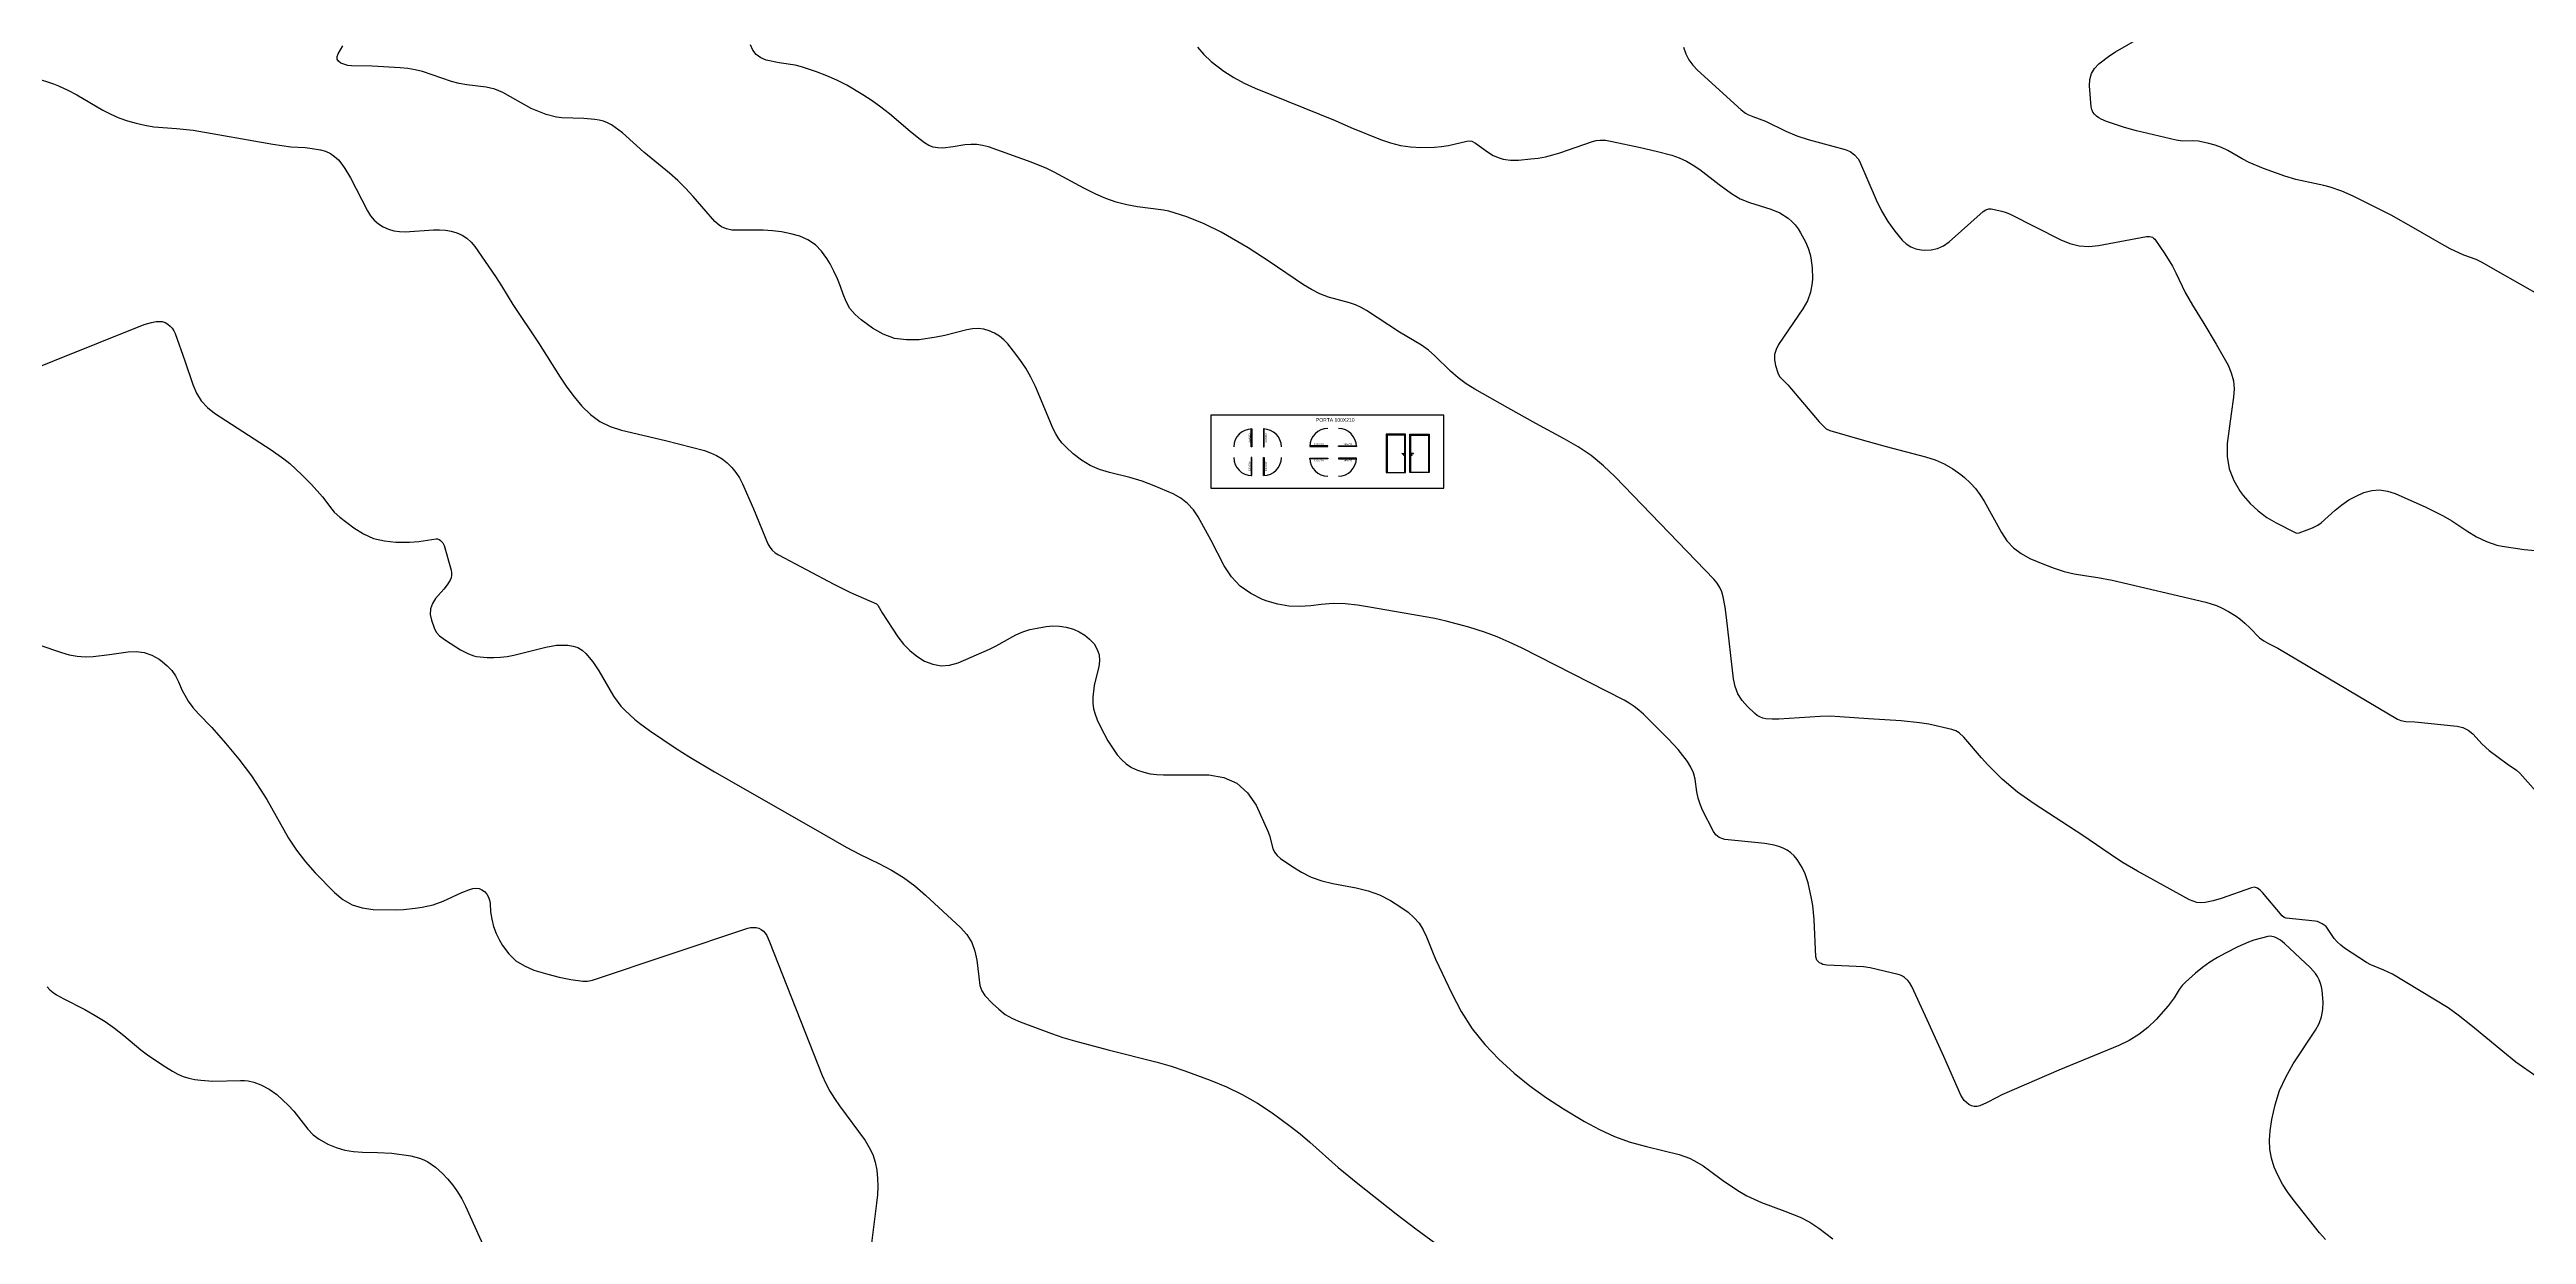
# Model space of a CAD drawing. Header units: centimetres. Extents: x 0 to 1302389, y -144212 to 85618.
# Drawn here: x 505970 to 519805, y -80146 to -73522 of the extents above; entities that cross this region are included whole.
import ezdxf
from ezdxf.enums import TextEntityAlignment as Align

# ---------------------------------------------------------------- set-up
doc = ezdxf.new("R2010")
doc.units = ezdxf.units.CM
doc.header["$LTSCALE"] = 4
for name, color, linetype in [('0.6', 6, 'Continuous'), ('01-CONT', 1, 'Continuous'), ('02-CONT', 2, 'Continuous'), ('CURVAS-INTERMEDIARIAS', 39, 'Continuous'), ('CURVAS-MESTRA', 34, 'Continuous')]:
    doc.layers.add(name, color=color, linetype=linetype)
doc.styles.add('2mm 1-50', font='arial.ttf', dxfattribs={"height": 0.1})
doc.styles.add('ARIAL', font='arial.ttf', dxfattribs={"height": 0.1})

# ---------------------------------------------------------------- blocks, each defined once
blk = doc.blocks.new('1_00e-flat-11')
at = {"color": 1}
blk.add_arc((52, -28), 100, 90, 180, dxfattribs=at)
at = {"layer": '02-CONT'}
blk.add_lwpolyline([(52, -28), (52, -25), (-48, -25), (-48, -28)], close=True, dxfattribs=at)
blk = doc.blocks.new('1_00e-flat-12')
at = {"color": 1}
blk.add_arc((52, 28), 100, 180, 270, dxfattribs=at)
at = {"layer": '02-CONT'}
blk.add_lwpolyline([(52, 28), (52, 25), (-48, 25), (-48, 28)], close=True, dxfattribs=at)
blk = doc.blocks.new('1_00e-flat-13')
at = {"color": 1}
blk.add_arc((-52, -28), 100, 0, 90, dxfattribs=at)
at = {"layer": '02-CONT'}
blk.add_lwpolyline([(-52, -28), (-52, -25), (48, -25), (48, -28)], close=True, dxfattribs=at)
blk = doc.blocks.new('1_00e-flat-14')
at = {"color": 1}
blk.add_arc((-52, 28), 100, 270, 0, dxfattribs=at)
at = {"layer": '02-CONT'}
blk.add_lwpolyline([(-52, 28), (-52, 25), (48, 25), (48, 28)], close=True, dxfattribs=at)
blk = doc.blocks.new('100-flat-1')
at = {"layer": '01-CONT'}
for p, q in [((-98009, 186897), (-97901, 186897)), ((-98009, 186683), (-98009, 186897)), ((-98001, 186787), (-98001, 186789)), ((-97989, 186789), (-98001, 186789)), ((-97989, 186787), (-98001, 186787)), ((-97989, 186787), (-98001, 186787)), ((-97989, 186787), (-97989, 186789)), ((-97901, 186897), (-97901, 186683)), ((-98005, 186683), (-98009, 186683)), ((-98005, 186684), (-98005, 186683)), ((-97905, 186684), (-97905, 186683)), ((-97901, 186683), (-97905, 186683))]:
    blk.add_line(p, q, dxfattribs=at)
blk.add_circle((-98000, 186780), 2, dxfattribs=at)
blk.add_arc((-98000, 186788), 2, 30, 330, dxfattribs=at)
at = {"layer": '02-CONT'}
for p, q in [((-98005, 186893), (-97905, 186893)), ((-98005, 186684), (-98005, 186893)), ((-97905, 186893), (-97905, 186684)), ((-97905, 186684), (-98005, 186684))]:
    blk.add_line(p, q, dxfattribs=at)
blk = doc.blocks.new('100-flat-2')
at = {"layer": '01-CONT'}
for p, q in [((97901, 186897), (97901, 186683)), ((98009, 186897), (97901, 186897)), ((97989, 186787), (97989, 186789)), ((97989, 186789), (98001, 186789)), ((97989, 186787), (98001, 186787)), ((97989, 186787), (98001, 186787)), ((98001, 186787), (98001, 186789)), ((98009, 186683), (98009, 186897)), ((97901, 186683), (97905, 186683)), ((97905, 186684), (97905, 186683)), ((98005, 186684), (98005, 186683)), ((98005, 186683), (98009, 186683))]:
    blk.add_line(p, q, dxfattribs=at)
blk.add_circle((98000, 186780), 2, dxfattribs=at)
blk.add_arc((98000, 186788), 2, 210, 150, dxfattribs=at)
at = {"layer": '02-CONT'}
for p, q in [((98005, 186893), (97905, 186893)), ((97905, 186893), (97905, 186684)), ((98005, 186684), (98005, 186893)), ((97905, 186684), (98005, 186684))]:
    blk.add_line(p, q, dxfattribs=at)
blk = doc.blocks.new('1_00e-flat-15')
at = {"color": 1}
blk.add_arc((28, 52), 100, 180, 270, dxfattribs=at)
at = {"layer": '02-CONT'}
blk.add_lwpolyline([(28, 52), (25, 52), (25, -48), (28, -48)], close=True, dxfattribs=at)
blk = doc.blocks.new('1_00e-flat-16')
at = {"color": 1}
blk.add_arc((-28, 52), 100, 270, 0, dxfattribs=at)
at = {"layer": '02-CONT'}
blk.add_lwpolyline([(-28, 52), (-25, 52), (-25, -48), (-28, -48)], close=True, dxfattribs=at)
blk = doc.blocks.new('1_00e-flat-17')
at = {"color": 1}
blk.add_arc((28, -52), 100, 90, 180, dxfattribs=at)
at = {"layer": '02-CONT'}
blk.add_lwpolyline([(28, -52), (25, -52), (25, 48), (28, 48)], close=True, dxfattribs=at)
blk = doc.blocks.new('1_00e-flat-18')
at = {"color": 1}
blk.add_arc((-28, -52), 100, 0, 90, dxfattribs=at)
at = {"layer": '02-CONT'}
blk.add_lwpolyline([(-28, -52), (-25, -52), (-25, 48), (-28, 48)], close=True, dxfattribs=at)

msp = doc.modelspace()

# ---------------------------------------------------------------- linework, layer by layer
msp.add_lwpolyline([(512455.614, -75973.842), (513757.72, -75973.842), (513757.72, -75565.319), (512455.614, -75565.319)], close=True)
at = {"layer": 'CURVAS-INTERMEDIARIAS'}
for points, elevation in [([(519894.061, -74905.506), (519644.428, -74763.756), (519557.921, -74712.316), (519524.379, -74696.756), (519454.631, -74670.962), (519379.447, -74635.752), (519319.791, -74603.764), (519175.089, -74518.357), (519049.277, -74449.087), (518885.48, -74365.321), (518836.316, -74341.393), (518773.604, -74314.162), (518708.773, -74292.418), (518673.725, -74282.874), (518516.613, -74248.798), (518455.224, -74229.818), (518336.616, -74187.5), (518255.877, -74153.554), (518217.209, -74133.105), (518136.668, -74086.233), (518102.489, -74069.958), (518066.828, -74057.26), (518030.168, -74046.952), (517972.93, -74034.911), (517937.29, -74032.858), (517883.56, -74034.691), (517848.157, -74029.379), (517626.497, -73976.358), (517559.882, -73958.622), (517459.757, -73925.434), (517430.312, -73912.496), (517416.525, -73904.284), (517403.216, -73895.187), (517392.17, -73884.37), (517383.338, -73872.32), (517377.813, -73858.448), (517374.491, -73843.342), (517364.25, -73724.675), (517366.643, -73689.28), (517375.198, -73656.513), (517393.011, -73627.725), (517416.986, -73601.576), (517477.923, -73556.552), (517509.707, -73535.97), (517732.502, -73406.973)], 76841.011), ([(519979.565, -79347.17), (519746.185, -79181.899), (519672.444, -79122.794), (519503.229, -78982.711), (519423.221, -78919.346), (519368.061, -78879.21), (519056.239, -78690.217), (519008.608, -78667.87), (518935.193, -78638.662), (518912.088, -78626.134), (518789.17, -78544.983), (518768.033, -78528.715), (518748.554, -78510.877), (518731.542, -78490.658), (518694.649, -78435.683), (518685.54, -78425.355), (518663.479, -78408.602), (518638.023, -78397.282), (518624.563, -78393.884), (518463.66, -78377.148), (518451.361, -78373.448), (518441.391, -78365.363), (518331.608, -78233.673), (518318.554, -78220.671), (518303.346, -78210.271), (518286.705, -78205.221), (518269.472, -78207.491), (518100.666, -78267.842), (518055.884, -78281.422), (518009.98, -78290.548), (517987.178, -78291.637), (517964.887, -78289.851), (517943.372, -78283.749), (517922.378, -78274.773), (517631.854, -78114.677), (517553.288, -78068.636), (517515.033, -78043.976), (517326.431, -77916.124), (517054.926, -77738.601), (516963.127, -77673.282), (516877.114, -77600.508), (516834.769, -77560.012), (516796.713, -77521.433), (516760.29, -77481.311), (516663.051, -77365.711), (516636.971, -77342.408), (516617.061, -77330.633), (516595.209, -77323.07), (516466.21, -77293.934), (516415.198, -77285.171), (516312.122, -77274.93), (516129.988, -77264.327), (515970.761, -77251.631), (515915.563, -77249.342), (515860.329, -77250.268), (515628.709, -77265.663), (515592.62, -77266.255), (515556.66, -77263.191), (515539.465, -77259.163), (515523.185, -77253.197), (515508.294, -77244.325), (515494.327, -77233.516), (515453.338, -77195.125), (515424.224, -77161.248), (515400.62, -77124.589), (515385.285, -77083.77), (515375.477, -77040.182), (515336.407, -76696.617), (515328.662, -76639.008), (515318.558, -76581.775), (515310.625, -76554.435), (515299.851, -76528.587), (515284.805, -76504.971), (515266.911, -76482.835), (514714.752, -75909.982), (514649.815, -75848.865), (514581.435, -75792.34), (514507.901, -75742.709), (514430.935, -75697.663), (514272.517, -75613.199), (514115.668, -75525.841), (513931.088, -75420.826), (513883.171, -75390.581), (513837.387, -75357.628), (513794.799, -75320.645), (513708.108, -75234.529), (513672.082, -75203.339), (513633.318, -75175.615), (513509.658, -75101.503), (513386.393, -75019.426), (513326.554, -74981.689), (513295.718, -74964.815), (513264.039, -74949.984), (513231.095, -74938.214), (513113.594, -74905.708), (513065.047, -74887.438), (513018.789, -74863.965), (512974.052, -74837.024), (512781.715, -74706.292), (512664.549, -74630.49), (512514.337, -74543.629), (512420.005, -74496.693), (512321.888, -74458.281), (512221.649, -74425.051), (512192.473, -74419.987), (512046.609, -74400.79), (511986.537, -74389.938), (511927.589, -74375.3), (511870.353, -74355.02), (511814.241, -74330.954), (511746.256, -74297.205), (511581.343, -74207.304), (511539.424, -74186.457), (511452.622, -74151.149), (511213.662, -74066.798), (511181.502, -74058.193), (511149.074, -74052.953), (511116.221, -74052.764), (511083.09, -74055.948), (511016.226, -74066.504), (510959.679, -74072.945), (510932.22, -74072.414), (510905.819, -74068.075), (510881.025, -74058.053), (510857.298, -74044.235), (510826.055, -74020.455), (510776.309, -73980.031), (510661.854, -73881.318), (510613.929, -73843.714), (510564.146, -73808.594), (510513.136, -73775.122), (510422.924, -73721.68), (510367.958, -73693.387), (510311.168, -73668.932), (510253.187, -73647.034), (510170.101, -73618.878), (510134.916, -73609.369), (510044.422, -73597.124), (509972.239, -73581.218), (509942.087, -73568.545), (509916.789, -73550.94), (509898.787, -73525.926), (509885.641, -73495.972)], 77140.003), ([(512382.498, -73508.457), (512418.178, -73550.023), (512458.165, -73588.411), (512528.854, -73642.808), (512584.545, -73679.465), (512643.408, -73710.749), (512704.401, -73738.453), (513151.27, -73918.344), (513237.583, -73958.053), (513404.805, -74025.627), (513459.57, -74044.143), (513515.164, -74058.394), (513572.008, -74066.258), (513629.7, -74069.86), (513706.332, -74068.7), (513745.719, -74065.282), (513784.715, -74058.772), (513886.101, -74033.714), (513900.356, -74032.313), (513914.339, -74035.463), (513934.021, -74045.666), (514001.324, -74095.018), (514032.688, -74114.463), (514066.777, -74128.594), (514088.605, -74134.976), (514102.602, -74137.987), (514131.144, -74140.776), (514174.423, -74139.992), (514243.572, -74134.136), (514285.011, -74128.938), (514326.029, -74121.738), (514366.405, -74111.54), (514406.357, -74099.358), (514587.389, -74037.019), (514608.052, -74031.704), (514629.09, -74028.373), (514660.762, -74029.469), (514698.225, -74036.247), (514857.283, -74070.053), (514944.483, -74090.253), (515030.91, -74113.544), (515072.766, -74128.257), (515113.111, -74145.935), (515151.206, -74168.062), (515187.791, -74193.153), (515296.388, -74276.889), (515365.288, -74327.246), (515413.753, -74356.112), (515466.069, -74377.187), (515584.899, -74414.681), (515635.164, -74435.559), (515681.003, -74464.924), (515701.449, -74482.9), (515720.164, -74502.349), (515736.296, -74523.987), (515750.686, -74547.097), (515778.005, -74597.882), (515793.399, -74631.961), (515803.943, -74667.831), (515807.58, -74686.279), (515814.687, -74742.179), (515817.521, -74801.465), (515816.233, -74827.152), (515806.565, -74877.795), (515788.602, -74926.216), (515763.137, -74971.133), (515627.635, -75170.911), (515613.922, -75198.955), (515605.639, -75227.779), (515605.501, -75257.774), (515610.795, -75288.538), (515624.232, -75330.253), (515633.708, -75349.678), (515679.811, -75396.878), (515855.136, -75603.643), (515885.369, -75635.902), (515894.006, -75642.311), (515913.721, -75651.243), (516093.736, -75704.812), (516228.664, -75742.178), (516448.54, -75798.488), (516501.73, -75815.822), (516552.708, -75837.5), (516600.403, -75865.708), (516645.886, -75898.26), (516666.003, -75914.786), (516697.811, -75944.063), (516727.15, -75975.407), (516752.775, -76009.845), (516775.931, -76046.351), (516872.403, -76222.619), (516903.454, -76268.175), (516939.44, -76308.307), (516982.818, -76340.298), (517031.13, -76366.866), (517113.025, -76401.411), (517167.419, -76421.825), (517222.619, -76439.247), (517279.03, -76452.199), (517336.265, -76462.172), (517411.024, -76472.798), (517491.806, -76488.073), (518013.358, -76611.948), (518073.306, -76630.662), (518101.981, -76643.317), (518141.477, -76664.06), (518183.828, -76690.582), (518203.967, -76705.338), (518232.334, -76728.172), (518260.863, -76754.187), (518313.583, -76810.332), (518337.576, -76827.929), (518363.499, -76842.974), (518416.986, -76868.633), (519084.908, -77265.437), (519102.786, -77272.408), (519131.28, -77277.873), (519181.351, -77279.936), (519418.629, -77304.473), (519450.323, -77311.979), (519464.982, -77318.872), (519479.045, -77327.348), (519504.927, -77348.213), (519558.387, -77405.021), (519596.629, -77440.067), (519696.699, -77514.383), (519749.195, -77550.45), (519768.434, -77566.845), (519904.512, -77719.962)], 77040.339), ([(515096.412, -73510.043), (515109.763, -73545.64), (515126.624, -73579.078), (515148.773, -73609.287), (515174.445, -73637.329), (515419.604, -73859.708), (515443.461, -73877.766), (515456.467, -73885.104), (515484.002, -73897.294), (515554.845, -73923.584), (515668.021, -73978.683), (515729.4, -74005.181), (515792.828, -74025.957), (515999.605, -74081.418), (516027.846, -74092.806), (516052.538, -74110.623), (516072.437, -74133.757), (516080.086, -74146.886), (516171.975, -74363.223), (516201.874, -74424.569), (516237.398, -74482.838), (516277.261, -74538.413), (516317.889, -74588.311), (516340.759, -74609.136), (516365.754, -74625.803), (516393.93, -74636.227), (516424.224, -74642.481), (516440.529, -74643.861), (516479.121, -74642.283), (516515.782, -74634.915), (516549.548, -74618.855), (516581.395, -74596.998), (516770.889, -74428.537), (516785.775, -74418.344), (516802.651, -74412.846), (516814.422, -74413.429), (516875.262, -74426.652), (516898.858, -74433.777), (516921.788, -74442.806), (517204.247, -74585.329), (517254.366, -74606.119), (517307.076, -74618.966), (517361.049, -74623.006), (517414.908, -74617.619), (517682.019, -74567.225), (517700.01, -74567.214), (517708.401, -74568.976), (517716.068, -74572.024), (517722.625, -74577.016), (517728.457, -74583.302), (517784.823, -74664.161), (517828.128, -74733.476), (517846.911, -74769.732), (517899.558, -74880.653), (517940.437, -74951.577), (518003.591, -75053.078), (518071.863, -75168.791), (518138.056, -75287.474), (518156.21, -75329.989), (518168.467, -75373.542), (518171.85, -75418.66), (518169.333, -75464.826), (518155.332, -75558.958), (518133.914, -75724.854), (518133.592, -75796.895), (518143.798, -75866.086), (518169.792, -75931.018), (518206.324, -75993.102), (518222.55, -76014.393), (518262.617, -76060.194), (518306.145, -76101.852), (518354.854, -76137.3), (518407.03, -76168.626), (518513.081, -76222.905), (518520.917, -76224.869), (518535.274, -76224.237), (518610.616, -76195.545), (518640.623, -76180.909), (518658.289, -76167.459), (518737.011, -76096.49), (518773.737, -76066.929), (518812.276, -76040.338), (518853.531, -76018.191), (518896.599, -75999.015), (518940.89, -75988.091), (518984.977, -75984.142), (519028.759, -75990.678), (519072.327, -76004.188), (519243.265, -76080.89), (519340.681, -76129.794), (519387.538, -76157.543), (519472.4, -76213.341), (519525.466, -76245.5), (519581.51, -76272.128), (519640.086, -76292.179), (519670.195, -76299.21), (519791.447, -76317.612), (519852.897, -76322.211)], 76940.675), ([(505889.437, -73680.26), (505992.174, -73713.85), (506020.031, -73724.955), (506071.917, -73748.798), (506122.164, -73775.916), (506267.425, -73860.443), (506311.931, -73883.744), (506357.548, -73904.271), (506404.8, -73920.66), (506453.163, -73934.275), (506502.245, -73945.752), (506551.89, -73954.841), (506678.004, -73963.377), (506772.518, -73972.624), (507217.347, -74052.056), (507317.713, -74065.718), (507396.696, -74070.708), (507435.98, -74074.873), (507483.783, -74083.124), (507512.002, -74091.336), (507538.303, -74102.913), (507561.732, -74119.555), (507583.251, -74139.573), (507602.265, -74163), (507620.052, -74187.254), (507650.723, -74239.094), (507745.721, -74424.718), (507762.811, -74451.702), (507782.597, -74476.052), (507806.437, -74496.448), (507832.975, -74514.201), (507862.322, -74527.009), (507892.425, -74536.329), (507923.679, -74540.399), (507955.693, -74540.961), (508115.341, -74529.978), (508148.323, -74529.685), (508180.982, -74531.967), (508213.133, -74538.098), (508244.959, -74546.814), (508274.484, -74560.192), (508301.518, -74576.851), (508324.827, -74598.426), (508345.645, -74623.281), (508460.658, -74791.845), (508494.216, -74842.982), (508557.685, -74947.551), (508701.355, -75161.573), (508821.399, -75353.11), (508859.786, -75409.213), (508900.815, -75463.412), (508943.597, -75516.353), (508991.271, -75562.455), (509043.303, -75601.366), (509101.877, -75629.495), (509164.809, -75650.432), (509409.416, -75707.285), (509628.048, -75764.135), (509662.584, -75776.007), (509695.532, -75790.829), (509726.086, -75810.104), (509755.06, -75832.34), (509780.795, -75858.336), (509803.976, -75886.201), (509823.34, -75916.838), (509840.154, -75949.325), (509901.452, -76090.121), (509982.564, -76285.464), (509992.632, -76304.594), (510006.196, -76321.42), (510022.556, -76335.732), (510040.911, -76347.361), (510349.768, -76510.641), (510444.417, -76556.581), (510588.404, -76621.171), (510595.808, -76628.711), (510619.874, -76672.034), (510708.208, -76805.337), (510739.616, -76845.779), (510774.364, -76882.571), (510814.119, -76913.873), (510857.223, -76941.526), (510903.294, -76958.661), (510949.747, -76967.2), (510996.777, -76962.842), (511044.197, -76949.902), (511219.252, -76873.495), (511257.132, -76854.921), (511367.714, -76793.961), (511405.815, -76777.313), (511445.568, -76765.166), (511486.441, -76756.012), (511536.197, -76747.871), (511574.111, -76744.638), (511611.667, -76745.209), (511648.697, -76751.481), (511689.009, -76762.869), (511721.773, -76777.86), (511752.243, -76796.055), (511779.283, -76819.049), (511804.018, -76845.245), (511821.372, -76875.136), (511832.564, -76906.29), (511834.528, -76939.338), (511830.331, -76973.64), (511811.698, -77045.167), (511805.24, -77077.44), (511797.58, -77142.896), (511797.95, -77175.406), (511801.533, -77207.314), (511809.948, -77238.3), (511821.568, -77268.672), (511842.464, -77312.747), (511881.771, -77386.645), (511933.102, -77464.03), (511957.102, -77491.631), (511983.641, -77515.911), (512014.011, -77535.192), (512046.925, -77551.132), (512082.267, -77562.373), (512118.09, -77570.955), (512154.636, -77575.567), (512191.662, -77577.53), (512445.08, -77577.016), (512528.393, -77592.089), (512601.814, -77622.636), (512660.391, -77676.427), (512709.077, -77745.692), (512775.383, -77892.024), (512783.765, -77915.727), (512802.436, -77987.982), (512812.567, -78009.242), (512827.447, -78027.506), (512845.493, -78043.772), (512908.214, -78087.747), (512961.931, -78120.442), (513017.721, -78148.229), (513076.608, -78168.622), (513137.56, -78184.096), (513267.841, -78208.32), (513334.501, -78225.426), (513398.765, -78248.099), (513459.436, -78279.139), (513517.713, -78315.737), (513558.005, -78345.009), (513590.985, -78373.813), (513619.888, -78405.705), (513642.7, -78442.208), (513661.438, -78481.78), (513694.106, -78565.174), (513711.842, -78606.274), (513801.656, -78799.879), (513855.507, -78900.169), (513916.157, -78995.582), (513987.003, -79083.696), (514064.636, -79166.942), (514149.865, -79243.362), (514238.192, -79315.732), (514331.169, -79382.029), (514427.237, -79444.265), (514544.52, -79514.767), (514626.912, -79559.194), (514711.481, -79598.245), (514799.32, -79629.256), (514889.335, -79654.901), (515072.615, -79698.31), (515130.601, -79719.307), (515157.834, -79733.681), (515205.567, -79762.726), (515242.529, -79788.242), (515314.363, -79842.415), (515371.263, -79882.021), (515409.833, -79906.628), (515449.438, -79929.247), (515490.597, -79948.889), (515532.803, -79966.535), (515662.867, -80015.581), (515747.389, -80049.952), (515801.512, -80076.995), (515851.994, -80110.359), (515931.641, -80170.19)], 77339.331), ([(505733.197, -75366.576), (506498.675, -75059.758), (506538.871, -75048.179), (506565.935, -75042.667), (506582.875, -75041.712), (506599.254, -75043.298), (506614.804, -75048.714), (506629.782, -75056.679), (506642.952, -75067.848), (506654.458, -75080.291), (506663.486, -75094.627), (506670.869, -75110.24), (506725.508, -75263.053), (506769.915, -75395.6), (506790.957, -75442.672), (506817.369, -75485.637), (506851.851, -75522.441), (506891.722, -75555.143), (507208.186, -75760.043), (507278.469, -75809.834), (507311.67, -75837.219), (507378.571, -75899.065), (507432.208, -75953.869), (507494.731, -76023.389), (507546.239, -76092.243), (507560.034, -76108.483), (507591.731, -76137.1), (507669.272, -76196.259), (507723.175, -76229.485), (507779.688, -76255.054), (507840.088, -76269.129), (507903.088, -76275.545), (507979.628, -76275.705), (508033.076, -76273.091), (508129.154, -76257.462), (508137.67, -76258.325), (508145.682, -76261.366), (508153.347, -76265.852), (508159.951, -76272.129), (508165.639, -76279.028), (508173.308, -76295.343), (508213.34, -76432.424), (508215.691, -76446.915), (508215.779, -76461.141), (508212.455, -76474.969), (508206.858, -76488.54), (508190.485, -76514.299), (508171.521, -76538.232), (508125.704, -76590.235), (508108.176, -76618.578), (508097.343, -76648.198), (508096.548, -76679.723), (508102.45, -76712.516), (508117.455, -76754.084), (508129.986, -76778.482), (508148.298, -76798.901), (508181.641, -76824.59), (508265.675, -76878.177), (508309.118, -76900.978), (508339.633, -76911.793), (508355.469, -76914.951), (508414.071, -76919.987), (508451.509, -76920.872), (508488.74, -76919.417), (508525.665, -76914.46), (508562.393, -76907.166), (508741.377, -76862.773), (508801.992, -76852.522), (508832.64, -76851.099), (508865.577, -76851.658), (508893.921, -76856.721), (508920.443, -76865.674), (508944.21, -76880.431), (508966.154, -76899.079), (509004.302, -76944.901), (509037.186, -76994.636), (509120.766, -77136.172), (509139.871, -77164.815), (509160.925, -77191.903), (509184.706, -77216.626), (509237.47, -77264.854), (509264.477, -77287.477), (509321.245, -77329.279), (509470.665, -77429.311), (509540.997, -77474.226), (509684.386, -77559.665), (510222.7, -77866.491), (510419.523, -77981.005), (510498.037, -78022.222), (510601.992, -78071.827), (510672.085, -78108.924), (510739.458, -78150.05), (510802.742, -78197.231), (510863.297, -78248.438), (511058.729, -78429.91), (511093.213, -78469.887), (511121.031, -78513.193), (511138.838, -78561.481), (511149.98, -78613.099), (511159.643, -78705.703), (511166.888, -78753.835), (511176.839, -78783.696), (511194.806, -78809.554), (511237.389, -78855.283), (511271.639, -78887.2), (511308.285, -78915.526), (511348.526, -78938.434), (511391.175, -78957.743), (511565.623, -79022.304), (511629.938, -79044.429), (511695.223, -79063.551), (511882.953, -79113.923), (512157.428, -79183.672), (512234.543, -79205.962), (512310.808, -79230.983), (512453.402, -79282.921), (512543.793, -79320.909), (512631.805, -79363.384), (512716.233, -79412.585), (512798.282, -79466.273), (512900.113, -79540.488), (512955.759, -79584.14), (513009.6, -79629.993), (513167.702, -79771.864), (513277.025, -79861.926), (513492.021, -80030.319), (513601.973, -80114.123), (513713.122, -80196.333)], 77438.995), ([(505788.287, -76808.458), (506035.93, -76893.703), (506079.669, -76905.632), (506123.842, -76913.781), (506168.703, -76916.229), (506214.019, -76914.899), (506305.147, -76904.781), (506407.979, -76889.619), (506454.327, -76887.751), (506499.037, -76892.826), (506541.292, -76908.292), (506581.92, -76930.695), (506599.296, -76943.238), (506627.353, -76967.251), (506652.308, -76993.742), (506672.603, -77023.952), (506689.795, -77056.641), (506710.829, -77104.633), (506732.249, -77144.832), (506744.194, -77164.278), (506770.963, -77201.137), (506801.306, -77235.109), (506875.741, -77311.967), (506953.488, -77398.772), (507027.808, -77488.379), (507096.949, -77582.046), (507146.72, -77655.971), (507183.178, -77713.906), (507303.871, -77930.019), (507348.723, -77998.586), (507399.43, -78062.944), (507454.052, -78124.488), (507560.906, -78234.668), (507608.432, -78273.172), (507659.666, -78303.178), (507716.479, -78320.431), (507777.019, -78329.19), (507904.38, -78331.085), (507947.336, -78328.702), (508011.576, -78322.04), (508051.648, -78316.671), (508111.747, -78303.782), (508169.304, -78282.213), (508273.247, -78234.754), (508312.193, -78219.843), (508334.193, -78212.615), (508352.181, -78210.323), (508369.237, -78211.7), (508384.91, -78218.588), (508399.653, -78229.145), (508411.499, -78244.133), (508420.944, -78260.219), (508426.782, -78277.939), (508430.222, -78296.736), (508433.536, -78342.286), (508439.474, -78383.882), (508449.036, -78424.354), (508464.049, -78463.136), (508482.694, -78500.796), (508500.073, -78530.549), (508534.68, -78576.558), (508574.526, -78615.873), (508622.236, -78645.148), (508675.184, -78667.738), (508752.214, -78690.488), (508816.562, -78707.329), (508881.838, -78720.135), (508947.631, -78730.027), (508975.267, -78729.658), (509002.162, -78723.913), (509869.341, -78434.288), (509884.872, -78430.751), (509900.414, -78429.244), (509915.94, -78430.783), (509931.479, -78434.343), (509945.564, -78441.16), (509957.979, -78449.828), (509967.893, -78461.287), (509976.139, -78474.587), (509991.837, -78510.152), (510286.22, -79258.232), (510305.854, -79302.611), (510327.855, -79345.643), (510353.398, -79386.675), (510381.304, -79426.379), (510524.841, -79620.107), (510548.571, -79658.878), (510568.065, -79699.298), (510581.209, -79742.215), (510590.126, -79786.784), (510593.956, -79832.663), (510595.507, -79878.536), (510593.636, -79924.386), (510589.485, -79970.24), (510556.895, -80224.173)], 77538.659), ([(505957.014, -78761.962), (505972.209, -78778.734), (505989.65, -78793.175), (506008.575, -78806.055), (506049.081, -78828.79), (506166.396, -78889.193), (506223.918, -78921.04), (506279.766, -78955.426), (506333.066, -78993.617), (506384.691, -79034.348), (506479.503, -79112.983), (506524.399, -79147.069), (506618.228, -79209.631), (506656.958, -79233.366), (506686.486, -79249.147), (506716.898, -79262.497), (506748.673, -79272.197), (506781.343, -79279.467), (506814.783, -79283.89), (506881.939, -79288.267), (507036.501, -79284.625), (507057.97, -79284.992), (507079.301, -79287.371), (507110.537, -79294.944), (507150.023, -79309.757), (507196.957, -79332.868), (507238.962, -79364.059), (507304.357, -79424.724), (507333.734, -79456.136), (507412.141, -79558.133), (507441.417, -79588.117), (507475.152, -79612.996), (507524.892, -79640.72), (507571.247, -79659.336), (507618.588, -79673.765), (507667.4, -79681.929), (507717.189, -79685.905), (507801.987, -79687.115), (507881.293, -79691.232), (507986.998, -79705.789), (508036.933, -79718.853), (508060.626, -79728.905), (508083.681, -79740.714), (508126.462, -79770.01), (508164.575, -79805.154), (508192.326, -79834.725), (508222.118, -79869.872), (508249.358, -79906.707), (508272.783, -79946.09), (508293.646, -79987.159), (508396.641, -80219.037)], 77638.323)]:
    msp.add_lwpolyline(points, dxfattribs=dict(at, elevation=elevation))
at = {"layer": 'CURVAS-MESTRA', "elevation": 77239.667}
msp.add_lwpolyline([(518682.551, -80174.008), (518648.787, -80137.104), (518501.937, -79950.943), (518471.061, -79908.167), (518442.753, -79863.888), (518418.304, -79817.373), (518396.431, -79769.368), (518380.904, -79719.707), (518370.877, -79669.41), (518369.106, -79618.144), (518372.842, -79566.254), (518382.653, -79502.929), (518400.898, -79420.881), (518425.831, -79341.416), (518460.803, -79265.823), (518502.471, -79192.824), (518627.111, -79004.115), (518646.62, -78967.188), (518661.06, -78928.9), (518667.894, -78888.548), (518669.661, -78846.824), (518664.927, -78782.353), (518661.145, -78762.063), (518655.133, -78742.315), (518647.646, -78722.932), (518637.986, -78704.557), (518626.993, -78687.142), (518599.725, -78656.11), (518452.795, -78518.997), (518431.025, -78501.548), (518414.247, -78491.152), (518399.444, -78484.212), (518376.048, -78478.532), (518360.195, -78480.297), (518282.873, -78501.488), (518252.51, -78511.853), (518193.698, -78537.639), (518124.222, -78572.593), (518079.701, -78597.116), (518036.578, -78623.722), (517995.552, -78653.462), (517955.925, -78685.284), (517900.917, -78734.809), (517882.423, -78755.099), (517866.086, -78777.155), (517836.62, -78823.979), (517804.046, -78868.648), (517736.152, -78944.262), (517689.939, -78988.479), (517640.528, -79028.113), (517586.317, -79060.87), (517528.898, -79089.041), (517193.202, -79227.955), (516875.26, -79365.841), (516846.26, -79379.528), (516789.861, -79410.026), (516752.441, -79426.77), (516736.152, -79430.734), (516720.19, -79431.495), (516704.729, -79427.464), (516689.598, -79420.22), (516663.855, -79396.625), (516645.588, -79366.849), (516550.43, -79150.264), (516448.237, -78925.568), (516371.966, -78760.703), (516358.565, -78737.562), (516350.277, -78727.123), (516330.941, -78708.785), (516320.011, -78701.567), (516308.068, -78696.209), (516295.44, -78692.093), (516139.29, -78655.054), (516101.435, -78650.231), (515896.502, -78639.664), (515875.404, -78635.97), (515865.464, -78632.117), (515855.829, -78627.267), (515847.966, -78620.727), (515841.748, -78613.183), (515835.976, -78594.117), (515825.748, -78384.562), (515818.422, -78306.852), (515811.977, -78268.386), (515792.287, -78179.423), (515777.13, -78129.293), (515760.211, -78094.03), (515731.322, -78050.262), (515715.042, -78030.198), (515696.866, -78012.44), (515675.851, -77998.149), (515652.946, -77986.186), (515628.23, -77977.223), (515603.147, -77969.752), (515551.475, -77960.776), (515327.309, -77937.9), (515316.19, -77935.157), (515295.06, -77926.096), (515277.162, -77912.321), (515264.071, -77893.92), (515203.538, -77774.61), (515189.174, -77741.258), (515177.71, -77707.134), (515170.608, -77671.84), (515161.36, -77600.201), (515152.478, -77565.976), (515137.847, -77533.801), (515119.367, -77502.983), (515066.476, -77435.415), (515012.503, -77377.001), (514872.617, -77237.855), (514847.692, -77215.485), (514821.581, -77194.761), (514793.681, -77176.534), (514764.584, -77159.96), (514190.882, -76867.324), (514123.697, -76835.283), (514055.534, -76805.677), (513985.893, -76779.741), (513896.856, -76750.668), (513771.578, -76716.969), (513708.187, -76703.345), (513342.029, -76639.315), (513274.852, -76629.066), (513207.316, -76621.64), (513139.671, -76619.413), (513072.19, -76624.695), (513014.591, -76632.442), (512952.603, -76636.185), (512891.252, -76634.016), (512830.87, -76622.975), (512771.123, -76606.021), (512745.743, -76596.763), (512679.77, -76563.75), (512620.892, -76522.674), (512572.637, -76469.512), (512531.473, -76408.305), (512458.323, -76267.53), (512386.52, -76135.101), (512358.68, -76094.932), (512326.67, -76059.284), (512288.439, -76030.433), (512246.048, -76006.104), (512139.578, -75960.514), (512072.184, -75935.692), (512003.422, -75914.985), (511890.246, -75887.21), (511834.811, -75870.019), (511782.122, -75847.558), (511733.571, -75817.186), (511687.766, -75781.544), (511648.132, -75745.359), (511626.14, -75722.365), (511606.451, -75697.759), (511590.24, -75670.735), (511576.342, -75642.111), (511476.19, -75406.472), (511450.751, -75353.794), (511422.536, -75302.813), (511390.151, -75254.377), (511354.981, -75207.635), (511321.999, -75167.429), (511299.639, -75144.286), (511275.316, -75123.922), (511248.036, -75107.715), (511218.805, -75094.279), (511187.873, -75086.215), (511156.789, -75082.044), (511125.467, -75083.719), (511093.985, -75089.275), (510970.283, -75120.306), (510922.908, -75129.322), (510826.98, -75144.199), (510757.194, -75145.934), (510689.98, -75137.371), (510626.595, -75113.391), (510565.781, -75079.122), (510502.873, -75032.973), (510469.45, -75002.943), (510440.722, -74969.613), (510419.018, -74931.338), (510401.99, -74889.751), (510387.339, -74846.1), (510370.754, -74803.267), (510351.275, -74761.673), (510329.868, -74720.91), (510312.079, -74689.702), (510282.192, -74648.811), (510247.684, -74613.573), (510206.26, -74586.808), (510160.213, -74565.705), (510109.895, -74551.81), (510059.054, -74541.133), (510007.433, -74535.278), (509955.299, -74532.642), (509781.548, -74531.148), (509751.194, -74524.944), (509736.448, -74519.727), (509722.545, -74512.69), (509709.463, -74504.507), (509686.598, -74483.602), (509564.544, -74343.392), (509522.729, -74297.997), (509479.319, -74254.274), (509433.522, -74213.049), (509290.192, -74095.463), (509169.866, -73987.436), (509129.784, -73957.3), (509108.643, -73943.687), (509086.506, -73932.341), (509063.666, -73923.096), (509039.799, -73917.005), (509015.238, -73913.016), (508954.765, -73908.344), (508830.652, -73903.238), (508801.131, -73899.549), (508743.248, -73885.351), (508687.308, -73864.084), (508660.311, -73851.233), (508501.635, -73763.123), (508456.215, -73744.325), (508408.467, -73732.76), (508301.308, -73720.316), (508257.329, -73713.145), (508214.305, -73701.571), (508052.25, -73645.694), (508011.643, -73635.356), (507970.283, -73628.711), (507928.41, -73624.514), (507772.157, -73616.188), (507655.77, -73613.756), (507635.647, -73610.819), (507596.901, -73597.977), (507584.656, -73587.344), (507577.183, -73575.292), (507576.842, -73561.111), (507581.274, -73545.511), (507608.644, -73502.131)], dxfattribs=at)

# ---------------------------------------------------------------- block references
at = {"layer": '0.6'}
for name, p in [('1_00e-flat-17', (512656.514, -75691.496)), ('1_00e-flat-18', (512778.542, -75691.496)), ('1_00e-flat-11', (513057.522, -75712.835)), ('1_00e-flat-13', (513221.339, -75712.835)), ('100-flat-2', (415535.569, -262570.141)), ('100-flat-1', (611577.806, -262570.141)), ('1_00e-flat-15', (512656.514, -75855.312)), ('1_00e-flat-16', (512778.542, -75855.312)), ('1_00e-flat-12', (513057.522, -75834.863)), ('1_00e-flat-14', (513221.339, -75834.863))]:
    msp.add_blockref(name, p, dxfattribs=at)

# ---------------------------------------------------------------- texts
at = {"insert": (513043.337, -75582.881), "char_height": 20, "width": 28218.71369, "attachment_point": 1, "style": 'ARIAL'}
msp.add_mtext('PORTA 100X210', dxfattribs=at)
at = {"layer": '02-CONT', "style": '2mm 1-50'}
for p in [(512671.919, -75693.748), (512763.137, -75693.748), (512671.919, -75853.059), (512763.137, -75853.059)]:
    msp.add_text('100x210', height=10, rotation=90, dxfattribs=at).set_placement(p, align=Align.MIDDLE_CENTER)
for p in [(513059.775, -75728.24), (513059.775, -75819.457), (513219.086, -75728.24), (513219.086, -75819.457)]:
    msp.add_text('100x210', height=10, dxfattribs=at).set_placement(p, align=Align.MIDDLE_CENTER)

doc.saveas('drawing.dxf')
